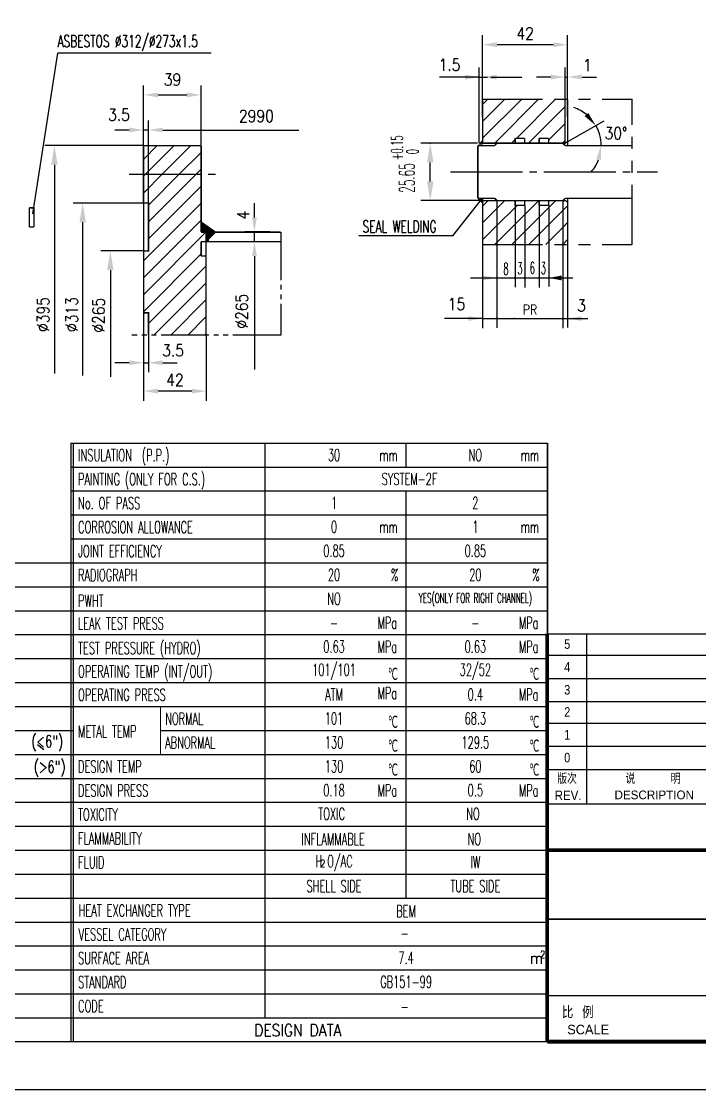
# Model space of a CAD drawing. Extents: x -199 to 594, y -5 to 568.
# Drawn here: x 294.2 to 435.8, y 0 to 223.1 of the extents above; entities that cross this region are included whole.
import ezdxf
from ezdxf.enums import TextEntityAlignment as Align

# ---------------------------------------------------------------- set-up
doc = ezdxf.new("R2010")
doc.units = 0
doc.header["$MEASUREMENT"] = 0
for name, pattern in [('CENTER', [19.5, 15, -1.5, 1.5, -1.5]), ('DIVIDE', [15, 10, -1, 1, -1, 1, -1]), ('PHANTOM', [25, 12.5, -2.5, 2.5, -2.5, 2.5, -2.5])]:
    doc.linetypes.add(name, pattern=pattern)
doc.layers.get('0').update_dxf_attribs({"linetype": 'CONTINUOUS'})
doc.layers.get('DEFPOINTS').update_dxf_attribs({"linetype": 'CONTINUOUS'})
for name, color, linetype in [('1', 2, 'CONTINUOUS'), ('2', 1, 'CONTINUOUS'), ('3', 3, 'CENTER'), ('4', 3, 'PHANTOM'), ('DIM', 4, 'CONTINUOUS')]:
    doc.layers.add(name, color=color, linetype=linetype)
doc.layers.add('标注层', color=7, linetype='CONTINUOUS', lineweight=13)
doc.styles.add('HZ2', font='tcc_simp', dxfattribs={"height": 2.5, "bigfont": 'tcc_hzdx'})
doc.styles.add('HZCH', font='tcc_romd.shx', dxfattribs={"bigfont": 'tcc_chin.shx'})
doc.styles.add('HZDX', font='tcc_simp.shx', dxfattribs={"width": 0.85, "bigfont": 'tcc_hzdx.shx'})
doc.styles.add('SBHZ', font='ROMANS.SHX', dxfattribs={"width": 0.85, "bigfont": 'sbtxt'})
doc.styles.get("Standard").update_dxf_attribs({"font": 'TXT.shx'})
doc.dimstyles.get("Standard").update_dxf_attribs({"dimtxt": 0.18, "dimasz": 0.18, "dimexe": 0.18, "dimexo": 0.0625, "dimgap": 0.09, "dimtad": 0, "dimtih": 1, "dimtoh": 1, "dimdec": 4, "dimzin": 0, "dimdsep": 46, "dimtxsty": 'Standard', "dimcen": 0.09, "dimadec": 0, "dimazin": 0, "dimtfac": 1, "dimtdec": 4, "dimtofl": 0, "dimtmove": 0, "dimatfit": 3, "dimfxl": 0, "dimtolj": 1, "dimtzin": 0, "dimarcsym": 0})
pattern_1 = [(45, (-531.3781, -256.5592), (-1.767767, 1.767767), [])]
pattern_2 = [(45, (-219.6459, -34.0368), (-0.088388348, 0.088388348), [])]

# ---------------------------------------------------------------- blocks, each defined once
blk = doc.blocks.new('*D38')
at = {"color": 0, "linetype": 'ByBlock'}
for p, q in [((540.06, 224.45), (540.06, 229.77)), ((540.56, 221.42), (540.56, 229.77)), ((537.06, 227.77), (534.06, 227.77)), ((540.06, 227.77), (540.56, 227.77)), ((540.06, 227.77), (540.56, 227.77)), ((543.56, 227.77), (546.56, 227.77))]:
    blk.add_line(p, q, dxfattribs=at)
for points in [[(537.06, 228.27), (537.06, 227.27), (540.06, 227.77)], [(543.56, 228.27), (543.56, 227.27), (540.56, 227.77)]]:
    blk.add_solid(points, dxfattribs=at)
at = {"layer": 'DEFPOINTS', "color": 0, "linetype": 'ByBlock'}
for p in [(540.56, 227.77), (540.06, 224.39), (540.56, 221.36)]:
    blk.add_point(p, dxfattribs=at)
at = {"color": 0, "linetype": 'ByBlock', "insert": (544.67, 230.25), "char_height": 2.5, "attachment_point": 5, "style": 'SBHZ'}
blk.add_mtext('\\A1;1', dxfattribs=at)
blk = doc.blocks.new('*D40')
at = {"color": 0, "linetype": 'ByBlock'}
for p, q in [((522.8, 219.44), (522.8, 236.52)), ((540.56, 219.44), (540.56, 236.52)), ((537.56, 234.52), (525.8, 234.52))]:
    blk.add_line(p, q, dxfattribs=at)
for points in [[(525.8, 235.02), (525.8, 234.02), (522.8, 234.52)], [(537.56, 235.02), (537.56, 234.02), (540.56, 234.52)]]:
    blk.add_solid(points, dxfattribs=at)
at = {"layer": 'DEFPOINTS', "color": 0, "linetype": 'ByBlock'}
for p in [(522.8, 234.52), (522.8, 219.37), (540.56, 219.37)]:
    blk.add_point(p, dxfattribs=at)
at = {"color": 0, "linetype": 'ByBlock', "insert": (531.68, 236.86), "char_height": 2.5, "attachment_point": 5, "style": 'SBHZ'}
blk.add_mtext('\\A1;42', dxfattribs=at)
blk = doc.blocks.new('*D39')
at = {"color": 0, "linetype": 'ByBlock'}
blk.add_line((540.61, 214.28), (548.16, 218.64), dxfattribs=at)
for start, end in [(50.6678, 71.3355), (360, 30), (318.6645, 339.3322)]:
    blk.add_arc((539.19, 213.46), 8.36, start, end, dxfattribs=at)
for points in [[(544.87, 220.25), (544.11, 219.6), (546.43, 217.64)], [(546.52, 210.59), (547.5, 210.41), (547.55, 213.46)]]:
    blk.add_solid(points, dxfattribs=at)
at = {"layer": 'DEFPOINTS', "color": 0, "linetype": 'ByBlock'}
for p in [(540.56, 214.24), (547.42, 214.91), (540.06, 213.96), (540.06, 213.46), (554.07, 213.46)]:
    blk.add_point(p, dxfattribs=at)
blk = doc.blocks.new('*D44')
at = {"layer": 'DEFPOINTS', "color": 0}
for p in [(319.7, 200.37), (319.7, 185.12), (320.7, 185.12)]:
    blk.add_point(p, dxfattribs=at)
at = {"layer": 'DIM', "color": 0}
for p, q in [((319.7, 185.19), (319.7, 202.37)), ((320.7, 185.19), (320.7, 202.37)), ((316.7, 200.37), (313.7, 200.37)), ((320.7, 200.37), (319.7, 200.37)), ((323.7, 200.37), (326.7, 200.37))]:
    blk.add_line(p, q, dxfattribs=at)
for points in [[(316.7, 200.87), (316.7, 199.87), (319.7, 200.37)], [(323.7, 200.87), (323.7, 199.87), (320.7, 200.37)]]:
    blk.add_solid(points, dxfattribs=at)
at = {"layer": 'DIM', "color": 0, "insert": (314.54, 203.57), "char_height": 2.5, "attachment_point": 5, "style": 'SBHZ'}
blk.add_mtext('\\A1;3.5', dxfattribs=at)
blk = doc.blocks.new('*D48')
at = {"layer": 'DEFPOINTS', "color": 0}
for p in [(331.7, 207.7), (319.7, 197.12), (331.7, 197.12)]:
    blk.add_point(p, dxfattribs=at)
at = {"layer": 'DIM', "color": 0}
for p, q in [((319.7, 197.19), (319.7, 209.7)), ((331.7, 197.19), (331.7, 209.7)), ((322.7, 207.7), (328.7, 207.7))]:
    blk.add_line(p, q, dxfattribs=at)
for points in [[(322.7, 208.2), (322.7, 207.2), (319.7, 207.7)], [(328.7, 208.2), (328.7, 207.2), (331.7, 207.7)]]:
    blk.add_solid(points, dxfattribs=at)
at = {"layer": 'DIM', "color": 0, "insert": (325.72, 210.9), "char_height": 2.5, "attachment_point": 5, "style": 'SBHZ'}
blk.add_mtext('\\A1;39', dxfattribs=at)
blk = doc.blocks.new('*D49')
at = {"layer": 'DEFPOINTS', "color": 0}
for p in [(342.83, 179.12), (346.1, 179.12), (346.1, 177.05)]:
    blk.add_point(p, dxfattribs=at)
at = {"layer": 'DIM', "color": 0}
for p, q in [((342.83, 182.12), (342.83, 185.12)), ((346.04, 179.12), (340.83, 179.12)), ((342.83, 177.05), (342.83, 179.12)), ((346.04, 177.05), (340.83, 177.05)), ((342.83, 174.05), (342.83, 171.05))]:
    blk.add_line(p, q, dxfattribs=at)
for points in [[(342.33, 182.12), (343.33, 182.12), (342.83, 179.12)], [(342.33, 174.05), (343.33, 174.05), (342.83, 177.05)]]:
    blk.add_solid(points, dxfattribs=at)
at = {"layer": 'DIM', "color": 0, "insert": (340.46, 182.62), "char_height": 2.5, "attachment_point": 5, "rotation": 90, "style": 'SBHZ'}
blk.add_mtext('\\A1;4', dxfattribs=at)
blk = doc.blocks.new('TYPE')
at = {"layer": 'DIM', "style": 'SBHZ', "width": 0.6}
blk.add_text('HEAT EXCHANGER TYPE', height=2.5, dxfattribs=at).set_placement((1.12, 1.17))
blk.add_text('BEM', height=2.5, dxfattribs=at).set_placement((69.52, 2.28), align=Align.MIDDLE)
blk = doc.blocks.new('P')
at = {"layer": 'DIM', "style": 'SBHZ', "width": 0.6}
blk.add_text('PAINTING (ONLY FOR C.S.)', height=2.5, dxfattribs=at).set_placement((1, 1.2))
blk = doc.blocks.new('*D73')
at = {"layer": 'DEFPOINTS', "color": 0}
for p in [(319.7, 157.55), (332.77, 157.55), (319.7, 145.85)]:
    blk.add_point(p, dxfattribs=at)
at = {"layer": 'DIM', "color": 0}
for p, q in [((319.7, 157.49), (319.7, 143.85)), ((332.77, 157.49), (332.77, 143.85)), ((329.77, 145.85), (322.7, 145.85))]:
    blk.add_line(p, q, dxfattribs=at)
for points in [[(322.7, 146.35), (322.7, 145.35), (319.7, 145.85)], [(329.77, 146.35), (329.77, 145.35), (332.77, 145.85)]]:
    blk.add_solid(points, dxfattribs=at)
at = {"layer": 'DIM', "color": 0, "insert": (326.24, 148.19), "char_height": 2.5, "attachment_point": 5, "style": 'SBHZ'}
blk.add_mtext('\\A1;42', dxfattribs=at)
blk = doc.blocks.new('*D82')
at = {"layer": 'DEFPOINTS', "color": 0}
for p in [(319.7, 158.4), (320.7, 158.5), (320.7, 151.78)]:
    blk.add_point(p, dxfattribs=at)
at = {"layer": 'DIM', "color": 0}
for p, q in [((320.7, 158.43), (320.7, 149.78)), ((319.7, 158.34), (319.7, 149.78)), ((316.7, 151.78), (313.7, 151.78)), ((319.7, 151.78), (320.7, 151.78)), ((323.7, 151.78), (326.7, 151.78))]:
    blk.add_line(p, q, dxfattribs=at)
for points in [[(316.7, 152.28), (316.7, 151.28), (319.7, 151.78)], [(323.7, 152.28), (323.7, 151.28), (320.7, 151.78)]]:
    blk.add_solid(points, dxfattribs=at)
at = {"layer": 'DIM', "color": 0, "insert": (325.84, 154.37), "char_height": 2.5, "attachment_point": 5, "style": 'SBHZ'}
blk.add_mtext('\\A1;3.5', dxfattribs=at)
blk = doc.blocks.new('TB')
at = {"layer": 'DIM'}
h = blk.add_hatch(dxfattribs=at)
h.set_pattern_fill('ANSI31', color=256, scale=20, style=0)
h.set_pattern_definition(pattern_1)
h.paths.add_polyline_path([(8.67714, -18.0284), (-8.57877, -18.0284), (-8.57877, -27.19655), (-1.77877, -27.19655), (-1.77877, -26.19655), (0.22123, -26.19655), (0.22123, -27.19655), (3.22123, -27.19655), (3.22123, -26.19655), (5.22123, -26.19655), (5.22123, -27.19655), (8.67714, -27.19655)])
h.paths.add_polyline_path([(-1.77877, -40.19655), (-1.77877, -39.19655), (-5.57877, -39.19655), (-5.57877, -48.36471), (-1.77877, -48.36471)])
h = blk.add_hatch(dxfattribs=at)
h.set_pattern_fill('ANSI31', color=256, scale=20, style=0)
h.set_pattern_definition(pattern_1)
h.paths.add_polyline_path([(-5.57877, -39.19655), (-8.57877, -39.19655), (-8.57877, -48.36471), (-5.57877, -48.36471)])
h.paths.add_polyline_path([(0.22123, -40.19655), (-1.77877, -40.19655), (-1.77877, -48.36471), (0.22123, -48.36471)])
h.paths.add_polyline_path([(3.22123, -40.19655), (3.22123, -39.19655), (0.22123, -39.19655), (0.22123, -40.19655), (0.22123, -48.36471), (3.22123, -48.36471)])
h.paths.add_polyline_path([(5.22123, -40.19655), (3.22123, -40.19655), (3.22123, -48.36471), (5.22123, -48.36471)])
h.paths.add_polyline_path([(8.17714, -39.19655), (5.22123, -39.19655), (5.22123, -40.19655), (5.22123, -48.36471), (8.17714, -48.36471)])
h = blk.add_hatch(dxfattribs=at)
h.set_pattern_fill('ANSI31', color=256, scale=20, style=0)
h.set_pattern_definition(pattern_1)
h.paths.add_polyline_path([(9.17714, -39.48523), (8.67714, -39.19655), (8.17714, -39.19655), (8.17714, -48.36471), (9.17714, -48.36471)])
at = {"layer": '2', "const_width": 0.3}
for points in [[(-8.57877, -18.0284), (-8.57877, -27.19655)], [(9.17714, -18.0284), (9.17714, -27.69655)], [(-1.77877, -27.19655), (-1.77877, -26.19655)], [(-1.77877, -26.19655), (0.22123, -26.19655)], [(0.22123, -27.19655), (0.22123, -26.19655)], [(3.22123, -26.19655), (5.22123, -26.19655)], [(3.22123, -27.19655), (3.22123, -26.19655)], [(5.22123, -27.19655), (5.22123, -26.19655)], [(8.67714, -27.19655), (9.17714, -26.90788)], [(-9.57877, -27.69655), (-9.57877, -38.69655)], [(-9.57877, -27.69655), (-6.07877, -27.69655)], [(8.67714, -27.19655), (-8.57877, -27.19655)], [(-8.57877, -27.19655), (8.67714, -27.19655)], [(-5.57877, -27.19655), (-6.07877, -27.69655)], [(8.17714, -27.19655), (8.67714, -27.69655)], [(8.67714, -27.69655), (22.68946, -27.69655)], [(-9.57877, -38.69655), (-6.07877, -38.69655)], [(-8.57877, -38.69655), (-8.57877, -48.36471)], [(-8.57877, -39.19655), (8.67714, -39.19655)], [(-5.57877, -39.19655), (-6.07877, -38.69655)], [(-1.77877, -39.19655), (-1.77877, -40.19655)], [(-1.77877, -40.19655), (0.22123, -40.19655)], [(0.22123, -39.19655), (0.22123, -40.19655)], [(3.22123, -39.19655), (3.22123, -40.19655)], [(3.22123, -40.19655), (5.22123, -40.19655)], [(5.22123, -39.19655), (5.22123, -40.19655)], [(8.17714, -39.19655), (8.67714, -38.69655)], [(8.67714, -38.69655), (22.68946, -38.69655)], [(8.67714, -39.19655), (9.17714, -39.48523)], [(9.17714, -38.69655), (9.17714, -48.36471)]]:
    blk.add_lwpolyline(points, dxfattribs=at)
at = {"layer": '2'}
for points in [[(-9.57086, -27.53547), (-8.57523, -26.49803), (-8.57943, -27.53547)], [(-9.57086, -27.53547), (-8.57523, -26.49803), (-8.57943, -27.53547)], [(-9.57086, -38.85764), (-8.57523, -39.89508), (-8.57943, -38.85764)]]:
    blk.add_solid(points, dxfattribs=at)
at = {"layer": '3'}
blk.add_line((-15.27337, -33.19655), (27.91452, -33.19655), dxfattribs=at)
at = {"layer": '4'}
for p, q in [((-8.57877, -18.0284), (22.68946, -18.0284)), ((22.68946, -48.36471), (22.68946, -18.0284)), ((-8.57877, -48.36471), (22.68946, -48.36471))]:
    blk.add_line(p, q, dxfattribs=at)
at = {"layer": 'DEFPOINTS', "color": 0, "linetype": 'ByBlock'}
for p in [(-8.57877, -18.0284), (-9.57877, -27.19655), (-9.57877, -27.19655), (-9.57877, -27.52679), (-9.57877, -27.52679), (-9.57877, -27.52679), (-9.57877, -27.52679), (-9.57877, -27.52679), (-9.57877, -27.52679), (-8.41821, -27.52679), (-8.41821, -27.52679), (-2.20001, -27.19655), (-9.57877, -38.86632), (-9.57877, -38.86632), (-9.57877, -38.86632), (-8.57877, -38.86632), (-2.20001, -39.19655)]:
    blk.add_point(p, dxfattribs=at)
at = {"layer": 'DIM', "linetype": 'ByBlock'}
for p, q in [((-9.27877, -27.13405), (-9.27877, -11.41059)), ((-8.57877, -17.9659), (-8.57877, -11.41059)), ((-9.27877, -13.41059), (-17.57877, -13.41059)), ((-9.57877, -13.41059), (-7.55748, -13.41059)), ((-6.88827, -13.41059), (-0.38827, -13.41059)), ((-9.64127, -27.19655), (-21.51872, -27.19655)), ((-19.51872, -35.19655), (-19.51872, -31.19655)), ((-8.57877, -39.19655), (-21.51872, -39.19655)), ((-8.57877, -38.92882), (-8.57877, -65.82008)), ((-8.57877, -63.82008), (-16.57877, -63.82008)), ((-8.57877, -63.82008), (-0.54915, -63.82008)), ((-0.54915, -63.82008), (7.99999, -63.82008)), ((7.99999, -63.82008), (13.4218, -63.82008)), ((8.17714, -63.82008), (10.19843, -63.82008))]:
    blk.add_line(p, q, dxfattribs=at)
at = {"layer": 'DIM'}
for p, q in [((8.67714, -27.19655), (8.67714, -13.93382)), ((-14.78352, -46.57062), (-9.07907, -39.30077)), ((-1.77877, -40.19655), (-1.77877, -57.227)), ((0.22123, -40.19655), (0.22123, -57.34749)), ((3.22123, -40.19655), (3.22123, -57.34749)), ((5.22123, -40.19655), (5.22123, -57.10652)), ((-14.78352, -46.57062), (-34.42997, -46.57062)), ((9.17714, -48.36471), (9.17714, -65.65952)), ((-11.14424, -55.33033), (10.26095, -55.33033))]:
    blk.add_line(p, q, dxfattribs=at)
for points in [[(-5.57877, -39.19655), (-5.57877, -65.75698)], [(8.17714, -39.19655), (8.17714, -65.79256)]]:
    blk.add_lwpolyline(points, dxfattribs=at)
at = {"layer": 'DIM', "const_width": 0.25}
for points in [[(-1.90377, -55.33033, 1), (-1.65377, -55.33033, 1)], [(0.09623, -55.33033, 1), (0.34623, -55.33033, 1)], [(3.09623, -55.33033, 1), (3.34623, -55.33033, 1)], [(-5.70377, -63.82008, 1), (-5.45377, -63.82008, 1)], [(8.05214, -63.82008, 1), (8.30214, -63.82008, 1)]]:
    blk.add_lwpolyline(points, format="xyb", close=True, dxfattribs=at)
at = {"layer": 'DIM', "linetype": 'ByBlock'}
for p in [(-8.57877, -13.41059), (-19.51872, -27.19655), (0.29999, -55.33033), (3.29999, -55.33033), (5.29999, -55.33033), (-2.00001, -63.82008), (9.17714, -63.82008)]:
    blk.add_point(p, dxfattribs=at)
for points in [[(-12.27877, -12.91059), (-12.27877, -13.91059), (-9.27877, -13.41059)], [(-5.61781, -12.90409), (-5.61781, -13.90409), (-8.61781, -13.40409)], [(-20.18539, -31.19655), (-18.85206, -31.19655), (-19.51872, -27.19655)], [(-20.18539, -35.19655), (-18.85206, -35.19655), (-19.51872, -39.19655)], [(-8.57877, -54.83033), (-8.57877, -55.83033), (-5.57877, -55.33033)], [(7.92123, -54.83033), (7.92123, -55.83033), (5.22123, -55.33033)], [(-11.57877, -63.32008), (-11.57877, -64.32008), (-8.57877, -63.82008)], [(12.1381, -63.31358), (12.1381, -64.31358), (9.1381, -63.81358)]]:
    blk.add_solid(points, dxfattribs=at)
at = {"layer": 'DIM', "linetype": 'ByBlock', "style": 'SBHZ', "width": 0.85}
blk.add_text('1.5', height=2.5, dxfattribs=at).set_placement((-15.50165, -10.8205), align=Align.MIDDLE_CENTER)
at = {"layer": 'DIM', "style": 'SBHZ'}
for s, height, width, p in [('30%%D', 2.5, 0.85, (16.89775, -26.37501)), ('SEAL WELDING', 2.5, 0.65, (-33.69333, -45.8366)), ('PR', 2, 0.85, (-0.20493, -62.94167))]:
    blk.add_text(s, height=height, dxfattribs=dict(at, width=width)).set_placement(p)
at = {"layer": 'DIM', "style": 'SBHZ', "width": 0.5}
for s, p in [('+0.15', (-25.21593, -30.74207)), ('0', (-21.98064, -29.49359))]:
    blk.add_text(s, height=2.5, rotation=90, dxfattribs=at).set_placement(p)
at = {"layer": 'DIM', "linetype": 'ByBlock', "style": 'SBHZ', "width": 0.5}
blk.add_text('25.65  ', height=3.2, rotation=90, dxfattribs=at).set_placement((-24.39571, -33.36975), align=Align.MIDDLE_CENTER)
at = {"layer": 'DIM', "linetype": 'ByBlock', "style": 'SBHZ'}
for s, width, p in [('8', 0.5, (-3.71843, -53.41483)), ('3', 0.5, (-0.79214, -53.32715)), ('6', 0.5, (1.80573, -53.23129)), ('3', 0.5, (4.0976, -53.28642)), ('15', 0.85, (-14.0388, -60.78128)), ('3', 0.85, (12.0789, -61.10558))]:
    blk.add_text(s, height=2.5, dxfattribs=dict(at, width=width)).set_placement(p, align=Align.MIDDLE)
at = {"layer": 'DIM'}
dim = blk.add_angular_dim_2l(base=(16.04603, -26.24452), line1=((8.67714, -27.69655), (22.68946, -27.69655)), line2=((8.67714, -27.19655), (9.17714, -26.90788)), text=' ', dimstyle='Standard', override={"dimtxt": 3.2, "dimasz": 3, "dimexe": 2, "dimtad": 1, "dimtih": 0, "dimtoh": 0, "dimdec": 0, "dimtxsty": 'SBHZ', "dimsah": 1, "dimtdec": 0, "dimtofl": 1, "dimtmove": 2, "dimtvp": 0.3125}, dxfattribs=at)
dim.commit()
dim.dimension.update_dxf_attribs({"geometry": '*D39', "text_midpoint": (-598.00797, 343.27298), "insert": (-531.37813, -241.15217)})
dim = blk.add_linear_dim(base=(-8.57877, -6.63035), p1=(9.17714, -21.77812), p2=(-8.57877, -21.77812), text='42', dimstyle='Standard', override={"dimtxt": 2.5, "dimasz": 3, "dimexe": 2, "dimgap": 1.09, "dimtad": 1, "dimtih": 0, "dimtoh": 0, "dimtxsty": 'SBHZ', "dimsah": 1, "dimtofl": 1, "dimtmove": 2, "dimtvp": 0.3125}, dxfattribs=at)
dim.commit()
dim.dimension.update_dxf_attribs({"geometry": '*D40', "text_midpoint": (0.29918, -4.29035), "insert": (-531.37813, -241.15217)})
dim = blk.add_linear_dim(base=(9.17714, -13.38202), p1=(8.67714, -16.76177), p2=(9.17714, -19.79664), text='1', dimstyle='Standard', override={"dimtxt": 2.5, "dimasz": 3, "dimexe": 2, "dimgap": 1.09, "dimtad": 1, "dimtih": 0, "dimtoh": 0, "dimtxsty": 'SBHZ', "dimsah": 1, "dimtofl": 1, "dimtmove": 2, "dimtvp": 0.3125}, dxfattribs=at)
dim.commit()
dim.dimension.update_dxf_attribs({"geometry": '*D38', "text_midpoint": (13.2963, -10.89894), "dimtype": 128, "insert": (-531.37813, -241.15217)})

msp = doc.modelspace()

# ---------------------------------------------------------------- hatches: boundary and pattern name
at = {"layer": 'DIM'}
h = msp.add_hatch(dxfattribs=at)
h.set_pattern_fill('ANSI31', color=256, style=0)
h.set_pattern_definition(pattern_2)
h.paths.add_polyline_path([(331.70488, 181.15055), (331.70488, 179.04639), (334.70488, 179.04639)])
h = msp.add_hatch(dxfattribs=at)
h.set_pattern_fill('ANSI31', color=256, style=0)
h.set_pattern_definition(pattern_2)
h.paths.add_polyline_path([(334.70488, 179.04639), (332.70488, 179.04639), (332.70488, 177.04639), (333.20488, 177.04639), (333.20488, 177.54639)])

# ---------------------------------------------------------------- linework, layer by layer
for p, q in [((404, 108.4), (404, 103.4)), ((412.25, 59.6), (412.25, 95.19069))]:
    msp.add_line(p, q)
at = {"color": 7}
for p, q in [((404, 95.19069), (584, 95.19069)), ((404, 90.70534), (584, 90.70534)), ((404, 85.86534), (584, 85.86534)), ((404, 81.02534), (584, 81.02534)), ((404, 71.7), (584, 71.7)), ((404, 66.86), (584, 66.86)), ((584, 59.6), (404, 59.6))]:
    msp.add_line(p, q, dxfattribs=at)
at = {"color": 2}
for p, q in [((412.25, 76.18534), (412.25, 81.02534)), ((404, 19.6), (404, 35.6)), ((404, 19.6), (404, 35.6)), ((584, 10), (404, 10)), ((584, 10), (404, 10)), ((404, 10), (419, 10)), ((404, 10), (419, 10))]:
    msp.add_line(p, q, dxfattribs=at)
at = {"color": 4, "const_width": 0.8}
for points in [[(404, 50), (404, 95.19069)], [(404, 50), (404, 81.02534)], [(404, 10), (404, 50)], [(584, 50), (404, 50)], [(404, 10), (404, 50)], [(404, 10), (584, 10)], [(404, 10), (584, 10)]]:
    msp.add_lwpolyline(points, dxfattribs=at)
at = {"const_width": 0.3}
for points in [[(412.25, 95.19069), (412.25, 59.6)], [(404, 35.6), (584, 35.6)], [(404, 19.6), (584, 19.6)]]:
    msp.add_lwpolyline(points, dxfattribs=at)
msp.add_lwpolyline([(404, 19.6), (404, 39.6)])
at = {"layer": '1'}
msp.add_line((0, 0), (594, 0), dxfattribs=at)
at = {"layer": '2', "const_width": 0.3}
msp.add_lwpolyline([(25, 10), (584, 10), (584, 410), (25, 410)], close=True, dxfattribs=at)
for points in [[(319.70488, 157.55455), (319.70488, 197.12359), (331.70488, 197.12359)], [(331.70488, 197.12359), (331.70488, 179.04639)], [(319.70488, 185.12359), (320.70488, 185.12359), (320.70488, 175.12359), (319.70488, 175.12359)], [(295.8073, 184.12359), (296.8073, 184.12359), (296.8073, 180.12359)], [(295.8073, 184.12359), (295.8073, 180.12359)], [(333.20488, 177.54639), (334.70488, 179.04639), (331.70488, 181.15055)], [(295.8073, 180.12359), (296.8073, 180.12359)], [(331.70488, 179.04639), (348.32939, 179.04639)], [(332.70488, 179.04639), (332.70488, 157.55455)], [(331.70488, 177.04639), (348.32939, 177.04639)], [(331.70488, 177.04639), (331.70488, 174.04639)], [(331.70488, 177.04639), (331.70488, 174.04639)], [(333.20488, 177.54639), (333.20488, 177.04639)], [(331.70488, 174.04639), (332.70488, 174.04639)], [(319.70488, 162.1909), (320.70488, 162.1909), (320.70488, 157.55455)], [(304.50202, 135), (304.50202, 10)], [(305.00202, 135), (305.00202, 10)], [(404.04586, 10), (404.04586, 135)]]:
    msp.add_lwpolyline(points, dxfattribs=at)
at = {"layer": '3'}
msp.add_line((316.70071, 191.12359), (335.71044, 191.12359), dxfattribs=at)
at = {"layer": '4', "linetype": 'DIVIDE'}
for p, q in [((348.32939, 179.04639), (348.32939, 157.55455)), ((348.32939, 157.55455), (317.20377, 157.55455))]:
    msp.add_line(p, q, dxfattribs=at)
at = {"layer": 'DEFPOINTS', "color": 0, "linetype": 'ByBlock'}
for p in [(320.70488, 185.12359), (320.70488, 175.12359)]:
    msp.add_point(p, dxfattribs=at)
at = {"layer": 'DIM'}
for p, q in [((296.55692, 182.86202), (301.78622, 216.42169)), ((333.81701, 216.42169), (301.78622, 216.42169)), ((325.79756, 200.36703), (352.08202, 200.36703)), ((319.70488, 194.31535), (322.51312, 197.12359)), ((320.04866, 191.12359), (326.04866, 197.12359)), ((323.58419, 191.12359), (329.58419, 197.12359)), ((327.11973, 191.12359), (331.70488, 195.70875)), ((330.65526, 191.12359), (331.70488, 192.17321)), ((319.70488, 190.77982), (320.04866, 191.12359)), ((319.70488, 187.24428), (323.58419, 191.12359)), ((320.70488, 184.70875), (327.11973, 191.12359)), ((320.70488, 181.17321), (330.65526, 191.12359)), ((320.70488, 177.63768), (331.70488, 188.63768)), ((319.70488, 173.10215), (331.70488, 185.10215)), ((319.70488, 169.56661), (331.70488, 181.56661)), ((319.70488, 166.03108), (332.70488, 179.03108)), ((319.70488, 162.49555), (331.70488, 174.49555)), ((320.70488, 159.96001), (332.70488, 171.96001)), ((321.83496, 157.55455), (332.70488, 168.42448)), ((325.37049, 157.55455), (332.70488, 164.88894)), ((328.90602, 157.55455), (332.70488, 161.35341)), ((332.44156, 157.55455), (332.70488, 157.81788)), ((304.50202, 135), (404.04586, 135)), ((345.00202, 135), (345.00202, 15)), ((374.52454, 130), (374.52454, 135)), ((304.50202, 130), (404.04586, 130)), ((304.50202, 125), (404.04586, 125)), ((374.52454, 40), (374.52454, 125)), ((304.50202, 120), (404.04586, 120)), ((304.50202, 115), (404.04586, 115)), ((25, 110), (404.04586, 110)), ((177.00202, 105), (404.04586, 105)), ((177.00202, 100), (404.04586, 100)), ((177.00202, 95), (404.04586, 95)), ((177.00202, 90), (404.04586, 90)), ((177.00202, 85), (404.04586, 85)), ((177.00202, 80), (404.04586, 80)), ((404, 76.54), (584, 76.54)), ((177.00202, 75), (305.00202, 75)), ((323.18722, 75), (404.04586, 75)), ((323.18722, 75), (404.04586, 75)), ((323.18722, 75), (404.04586, 75)), ((297.49799, 72.08447), (298.84639, 71.02223)), ((273.00202, 70), (404, 70)), ((177.00202, 65), (404.04586, 65)), ((273.00202, 60), (404.04586, 60)), ((177.00202, 55), (404.04605, 55)), ((177.00202, 50), (404.04625, 50)), ((177.00202, 45), (404.04646, 45)), ((177.00202, 40), (404.04666, 40)), ((177.00202, 35), (404.04686, 35)), ((177.00202, 30), (404.04707, 30)), ((177.00202, 25), (404.04727, 25)), ((177.00202, 20), (345.00202, 20)), ((345.00202, 20), (404.04747, 20)), ((177.00202, 15), (404.04768, 15))]:
    msp.add_line(p, q, dxfattribs=at)
at = {"layer": 'DIM', "linetype": 'ByBlock'}
for p, q in [((319.70488, 197.12359), (299.05387, 197.12359)), ((301.05387, 193.12359), (301.05387, 149.52058)), ((319.70488, 185.12359), (304.95518, 185.12359)), ((306.95518, 181.12359), (306.95518, 149.10416)), ((346.03644, 177.04639), (340.83485, 177.04639)), ((319.70488, 175.12359), (310.74306, 175.12359)), ((342.83485, 172.12359), (342.83485, 150.35751)), ((312.74306, 171.12359), (312.74306, 148.80288))]:
    msp.add_line(p, q, dxfattribs=at)
for points in [[(300.3872, 193.12359), (301.72054, 193.12359), (301.05387, 197.12359)], [(307.62184, 181.12359), (306.28851, 181.12359), (306.95518, 185.12359)], [(313.40972, 171.12359), (312.07639, 171.12359), (312.74306, 175.12359)]]:
    msp.add_solid(points, dxfattribs=at)
at = {"layer": '标注层'}
msp.add_line((323.18722, 80), (323.18722, 70), dxfattribs=at)

# ---------------------------------------------------------------- block references
at = {"layer": 'DIM'}
for name, p in [('TB', (399.08561, 224.81785)), ('P', (305.00202, 125)), ('TYPE', (305.00202, 35))]:
    msp.add_blockref(name, p, dxfattribs=at)

# ---------------------------------------------------------------- texts
at = {"style": 'HZ2', "width": 0.85}
for s, p in [('5', (408.1763, 93.02302)), ('4', (408.1763, 88.25869)), ('3', (408.1763, 83.49435)), ('2', (408.1763, 78.85768)), ('1', (408.1763, 74.09334)), ('0', (408.1763, 69.329))]:
    msp.add_text(s, height=2, dxfattribs=at).set_placement(p, align=Align.MIDDLE)
at = {"color": 7, "style": 'HZDX', "width": 0.8}
msp.add_text('版次', height=2.2, dxfattribs=at).set_placement((408.15027, 63.8456), align=Align.CENTER)
at = {"color": 7, "style": 'HZDX'}
msp.add_text('说         明', height=2.2, dxfattribs=at).set_placement((426.10175, 65.07259), align=Align.MIDDLE)
msp.add_text('DESCRIPTION', height=1.815, dxfattribs=at).set_placement((426.3516, 61.54319), align=Align.MIDDLE_CENTER)
at = {"color": 7, "style": 'HZDX', "width": 0.9}
msp.add_text('REV.', height=2, dxfattribs=at).set_placement((408.35848, 61.44441), align=Align.MIDDLE_CENTER)
at = {"color": 7, "style": 'HZCH'}
for s, height, p in [('比  例', 2.5, (407.07526, 14.90043)), ('SCALE', 2, (408.16609, 11.55162))]:
    msp.add_text(s, height=height, dxfattribs=at).set_placement(p)
at = {"layer": 'DIM', "color": 6, "style": 'SBHZ', "width": 0.65}
msp.add_text('ASBESTOS %%c312/%%c273x1.5', height=2.5, dxfattribs=at).set_placement((301.70333, 217.6658))
at = {"layer": 'DIM', "style": 'SBHZ'}
for s, height, width, p in [('2990', 2.5, 0.85, (339.60763, 202.04039)), ('INSULATION  (P.P.)', 2.5, 0.6, (306.00202, 131.2)), ('No. OF PASS', 2.5, 0.6, (306.00202, 121.2)), ('CORROSION ALLOWANCE', 2.5, 0.6, (306.00202, 116.2)), ('JOINT EFFICIENCY', 2.5, 0.6, (306.00202, 111.2)), ('RADIOGRAPH', 2.5, 0.6, (306.00202, 106.2)), ('PWHT', 2.5, 0.6, (306.00202, 100.83965)), ('LEAK TEST PRESS ', 2.5, 0.6, (305.98722, 96.10964)), ('TEST PRESSURE (HYDRO)', 2.5, 0.6, (306.00202, 90.95201)), ('OPERATING TEMP (INT/OUT)', 2.5, 0.6, (306.00202, 86.05439)), ('OPERATING PRESS', 2.5, 0.6, (306.00202, 81.2)), ('NORMAL', 2.5, 0.6, (324.18722, 76.2)), ('METAL TEMP', 2.5, 0.6, (306.00202, 73.55636)), ('(<6")', 2.5, 0.7, (296.26017, 71.47586)), ('ABNORMAL', 2.5, 0.6, (324.18722, 71.2)), ('(>6")', 2.5, 0.7, (296.76017, 66.17027)), ('DESIGN TEMP', 2.5, 0.6, (306.00202, 66.2)), ('DESIGN PRESS', 2.5, 0.6, (306.00202, 61.2)), ('TOXICITY', 2.5, 0.6, (306.00202, 56.2)), ('FLAMMABILITY', 2.5, 0.6, (306.00202, 51.2)), ('FLUID', 2.5, 0.6, (306.00202, 46.2)), ('2', 1.5, 0.85, (356.57377, 46.45573)), ('VESSEL CATEGORY', 2.5, 0.6, (306.12678, 31.16558)), ('SURFACE AREA', 2.5, 0.6, (306.00202, 26.2)), ('2', 1.5, 0.85, (402.51115, 27.48516)), ('STANDARD', 2.5, 0.6, (306.00202, 21.2)), ('CODE', 2.5, 0.6, (306.00202, 16.2)), ('DESIGN DATA', 2.5, 0.85, (342.79206, 11.14121))]:
    msp.add_text(s, height=height, dxfattribs=dict(at, width=width)).set_placement(p)
at = {"layer": 'DIM', "linetype": 'ByBlock', "style": 'SBHZ', "width": 0.85}
for s, p in [('%%C395', (298.68765, 161.84559)), ('%%C313', (304.69856, 161.8417)), ('%%C265', (340.18541, 162.52797)), ('%%C265', (310.28721, 161.68443))]:
    msp.add_text(s, height=2.5, rotation=90, dxfattribs=at).set_placement(p, align=Align.MIDDLE_CENTER)
at = {"layer": 'DIM', "style": 'SBHZ'}
for s, height, width, p in [('30', 2.5, 0.6, (359.4708, 132.5)), ('NO', 2.5, 0.6, (388.99111, 132.5)), ('SYSTEM-2F', 2.5, 0.6, (375.2469, 127.5)), ('1', 2.5, 0.6, (359.4708, 122.5)), ('2', 2.5, 0.6, (388.99111, 122.5)), ('0', 2.5, 0.6, (359.4708, 117.5)), ('1', 2.5, 0.6, (388.99111, 117.5)), ('0.85', 2.5, 0.6, (359.4708, 112.5)), ('0.85', 2.5, 0.6, (388.99111, 112.5)), ('20', 2.5, 0.6, (359.4708, 107.5)), ('20', 2.5, 0.6, (388.99111, 107.5)), ('NO', 2.5, 0.6, (359.4708, 102.5)), ('YES(ONLY FOR RIGHT CHANNEL)', 2, 0.55, (388.99111, 102.5)), ('-', 2.5, 0.6, (359.46858, 97.40523)), ('-', 2.5, 0.6, (388.99111, 97.40523)), ('0.63', 2.5, 0.6, (359.4706, 92.5)), ('0.63', 2.5, 0.6, (388.99111, 92.5)), ('101/101', 2.5, 0.6, (359.4708, 87.5)), ('32/52', 2.5, 0.6, (388.99111, 87.5)), ('ATM', 2.5, 0.6, (359.4708, 82.5)), ('0.4', 2.5, 0.6, (388.99111, 82.5)), ('101', 2.5, 0.6, (359.4706, 77.5)), ('68.3', 2.5, 0.6, (388.9909, 77.5)), ('130', 2.5, 0.6, (359.4706, 72.5)), ('129.5', 2.5, 0.6, (388.9909, 72.5)), ('130', 2.5, 0.6, (359.4706, 67.5)), ('60', 2.5, 0.6, (388.9909, 67.5)), ('0.18', 2.5, 0.6, (359.4706, 62.5)), ('0.5', 2.5, 0.6, (388.9909, 62.5)), ('TOXIC', 2.5, 0.6, (358.96203, 57.58239)), ('NO', 2.5, 0.6, (388.48274, 57.58239)), ('INFLAMMABLE', 2.5, 0.6, (359.26664, 52.28937)), ('NO', 2.5, 0.6, (388.78735, 52.28937)), ('H O/AC', 2.5, 0.6, (359.4706, 47.5)), ('IW', 2.5, 0.6, (388.99111, 47.5)), ('SHELL SIDE', 2.5, 0.6, (359.4706, 42.5)), ('TUBE SIDE', 2.5, 0.6, (388.99131, 42.5)), ('-', 2.5, 0.6, (374.21263, 32.67111)), ('7.4', 2.5, 0.6, (374.52475, 27.5)), ('GB151-99', 2.5, 0.6, (374.52475, 22.5)), ('-', 2.5, 0.6, (374.21263, 17.34523))]:
    msp.add_text(s, height=height, dxfattribs=dict(at, width=width)).set_placement(p, align=Align.MIDDLE)
for s, width, p in [('mm', 0.6, (372.79677, 131.23391)), ('mm', 0.6, (402.3195, 131.23391)), ('mm', 0.6, (372.79677, 116.23391)), ('mm', 0.6, (402.3195, 116.23391)), ('%', 0.6, (372.89845, 106.23391)), ('%', 0.6, (402.42118, 106.23391)), ('MPa', 0.6, (372.66384, 96.23391)), ('MPa', 0.6, (402.18656, 96.23391)), ('MPa', 0.6, (372.66384, 91.23391)), ('MPa', 0.6, (402.18656, 91.23391)), ('℃', 0.6, (372.82137, 85.57834)), ('℃', 0.6, (402.34409, 85.57834)), ('MPa', 0.6, (372.66384, 81.53983)), ('MPa', 0.6, (402.18695, 81.23391)), ('℃', 0.6, (372.82177, 75.57834)), ('℃', 0.6, (402.3445, 75.57834)), ('℃', 0.6, (372.82177, 70.57834)), ('℃', 0.6, (402.3445, 70.57834)), ('℃', 0.6, (372.82177, 65.57834)), ('℃', 0.6, (402.3445, 65.57834)), ('MPa', 0.6, (372.66463, 61.23391)), ('MPa', 0.6, (402.18736, 61.23391)), ('m ', 0.85, (404.56637, 26.23391))]:
    msp.add_text(s, height=2.5, dxfattribs=dict(at, width=width)).set_placement(p, align=Align.RIGHT)

# ---------------------------------------------------------------- dimensions: what is measured, and where the dimension line sits
at = {"layer": 'DIM'}
for base, p1, p2, text, picture, middle in [((331.70488, 207.696), (319.70488, 197.12359), (331.70488, 197.12359), '39', '*D48', (325.71863, 210.896)), ((319.70488, 200.36703), (320.70488, 185.12359), (319.70488, 185.12359), '3.5', '*D44', (314.53567, 203.56703)), ((320.70488, 151.78397), (319.70488, 158.39862), (320.70488, 158.49611), '3.5', '*D82', (325.83757, 154.36531))]:
    dim = msp.add_linear_dim(base=base, p1=p1, p2=p2, text=text, dimstyle='Standard', override={"dimtxt": 2.5, "dimasz": 3, "dimexe": 2, "dimgap": 1.09, "dimtad": 1, "dimtih": 0, "dimtoh": 0, "dimtxsty": 'SBHZ', "dimsah": 1, "dimtofl": 1, "dimtmove": 2, "dimtvp": 0.3125}, dxfattribs=at)
    dim.commit()
    dim.dimension.update_dxf_attribs({"geometry": picture, "text_midpoint": middle, "dimtype": 160})
dim = msp.add_linear_dim(base=(342.83485, 179.12359), p1=(346.09894, 177.04639), p2=(346.09894, 179.12359), angle=90, text='4', dimstyle='Standard', override={"dimtxt": 2.5, "dimasz": 3, "dimexe": 2, "dimgap": 1.09, "dimtad": 1, "dimtih": 0, "dimtoh": 0, "dimtxsty": 'SBHZ', "dimsah": 1, "dimtofl": 1, "dimtmove": 2, "dimtvp": 0.3125}, dxfattribs=at)
dim.commit()
dim.dimension.update_dxf_attribs({"geometry": '*D49', "text_midpoint": (340.45505, 182.6201), "dimtype": 160})
dim = msp.add_linear_dim(base=(319.70488, 145.85113), p1=(332.76658, 157.55455), p2=(319.70488, 157.55455), text='42', dimstyle='Standard', override={"dimtxt": 2.5, "dimasz": 3, "dimexe": 2, "dimgap": 1.09, "dimtad": 1, "dimtih": 0, "dimtoh": 0, "dimtxsty": 'SBHZ', "dimsah": 1, "dimtofl": 1, "dimtmove": 2, "dimtvp": 0.3125}, dxfattribs=at)
dim.commit()
dim.dimension.update_dxf_attribs({"geometry": '*D73', "text_midpoint": (326.23573, 148.19113)})

doc.saveas('drawing.dxf')
